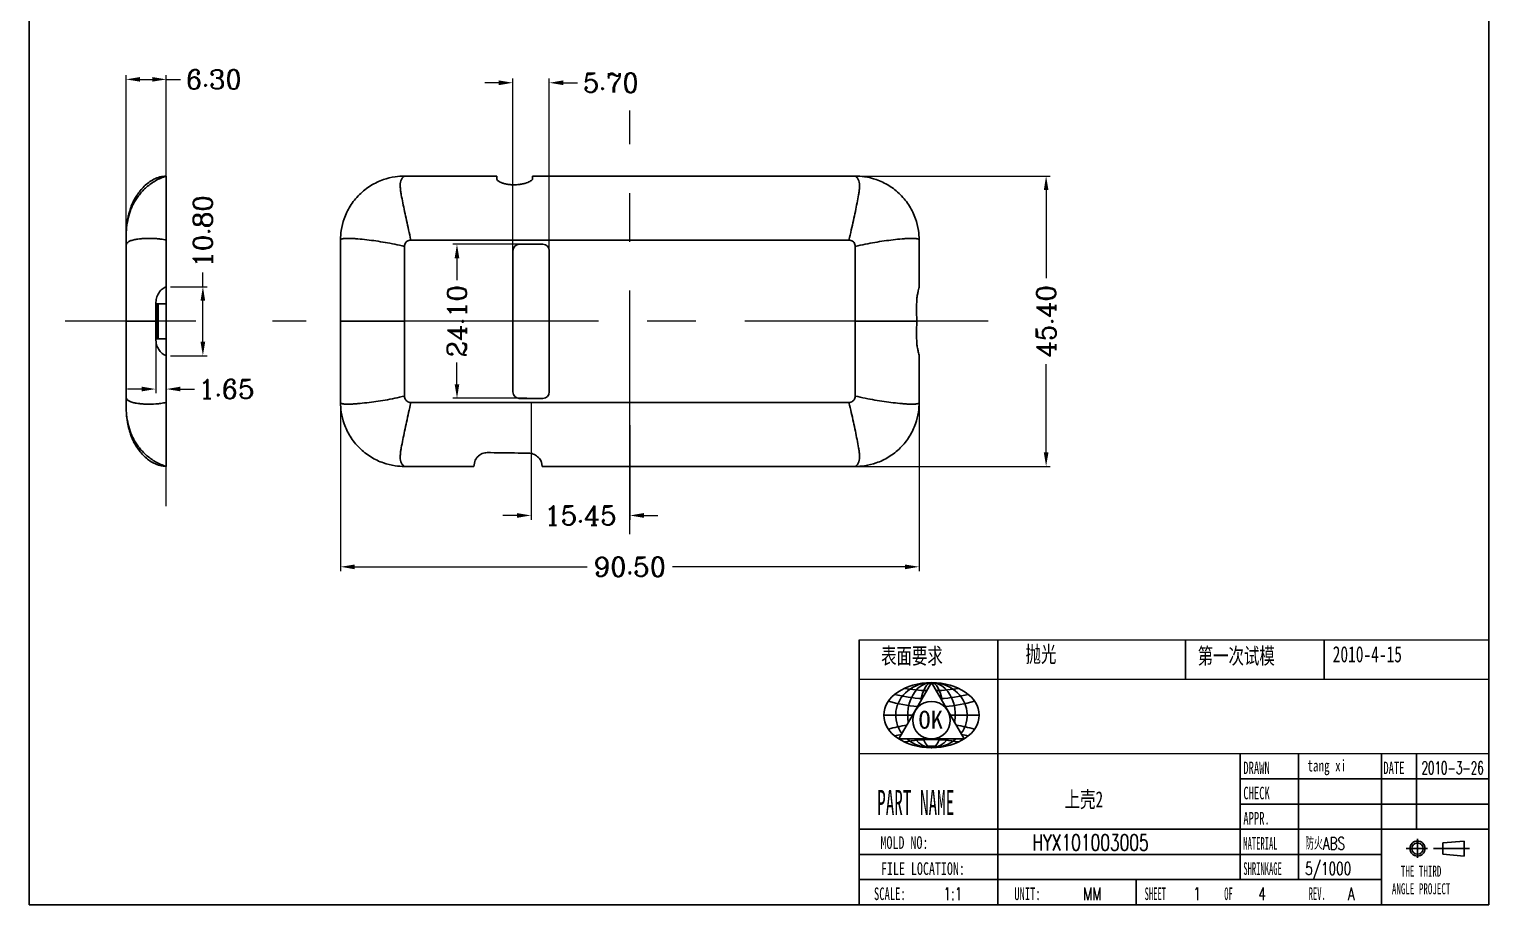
# Model space of a CAD drawing. Header units: millimetres. Extents: x -3610 to -2795, y 672 to 1276.
# Drawn here: x -3610 to -3381.8, y 990.6 to 1127.5 of the extents above; entities that cross this region are included whole.
import ezdxf
from ezdxf.enums import TextEntityAlignment as Align

# ---------------------------------------------------------------- set-up
doc = ezdxf.new("R2010")
doc.units = ezdxf.units.MM
doc.header["$MEASUREMENT"] = 0
doc.linetypes.add('CENTER', pattern=[50.8, 31.75, -6.35, 6.35, -6.35])
doc.layers.add('dim', color=7, linetype='Continuous')
doc.layers.add('epin', color=13, linetype='Continuous', lineweight=9)
doc.layers.add('moldbase', color=7, linetype='Continuous', lineweight=20)
doc.styles.add('CKSTANDARD', font='txt')
doc.styles.add('ROMANC', font='romanc.shx', dxfattribs={"bigfont": 'gbcbig.shx'})
doc.styles.get("Standard").update_dxf_attribs({"font": 'txt.shx', "width": 0.7, "bigfont": 'gbcbig.shx'})
doc.styles.add('style1', font='', dxfattribs={"height": 4})
doc.styles.get('style1').set_extended_font_data('SimSun')
doc.dimstyles.new('YanXiu', dxfattribs={"dimtxt": 3, "dimasz": 2.2, "dimexe": 0.66, "dimexo": 0.66, "dimgap": 0.66, "dimtad": 0, "dimzin": 1, "dimdsep": 46, "dimtxsty": 'ROMANC', "dimcen": 0, "dimclrd": 256, "dimclre": 3, "dimclrt": 3, "dimazin": 0, "dimtfac": 1, "dimtofl": 0, "dimtmove": 0, "dimatfit": 3, "dimfxl": 0, "dimlwd": 5, "dimlwe": 5, "dimarcsym": 0})

# ---------------------------------------------------------------- blocks, each defined once
blk = doc.blocks.new('*D64')
at = {"layer": 'Defpoints', "color": 0, "transparency": 16777216}
for p in [(-3561.35, 1072.25), (-3470.85, 1072.79), (-3470.85, 1043.45)]:
    blk.add_point(p, dxfattribs=at)
at = {"layer": 'dim', "color": 3, "lineweight": 5, "transparency": 16777216}
for p, q in [((-3561.35, 1071.59), (-3561.35, 1042.79)), ((-3470.85, 1072.13), (-3470.85, 1042.79))]:
    blk.add_line(p, q, dxfattribs=at)
at = {"layer": 'dim', "lineweight": 5, "transparency": 16777216}
for p, q in [((-3559.15, 1043.45), (-3522.76, 1043.45)), ((-3473.05, 1043.45), (-3509.44, 1043.45))]:
    blk.add_line(p, q, dxfattribs=at)
at = {"layer": 'dim', "transparency": 16777216}
for points in [[(-3559.15, 1043.81), (-3559.15, 1043.08), (-3561.35, 1043.45)], [(-3473.05, 1043.81), (-3473.05, 1043.08), (-3470.85, 1043.45)]]:
    blk.add_solid(points, dxfattribs=at)
at = {"layer": 'dim', "color": 3, "transparency": 16777216, "insert": (-3516.1, 1043.45), "char_height": 3, "attachment_point": 5, "style": 'ROMANC'}
blk.add_mtext('90.50', dxfattribs=at)
blk = doc.blocks.new('*D65')
at = {"layer": 'Defpoints', "color": 0, "transparency": 16777216}
for p in [(-3496.87, 1104.54), (-3451, 1104.54), (-3496.87, 1059.14)]:
    blk.add_point(p, dxfattribs=at)
at = {"layer": 'dim', "color": 3, "lineweight": 5, "transparency": 16777216}
for p, q in [((-3496.21, 1104.54), (-3450.34, 1104.54)), ((-3496.21, 1059.14), (-3450.34, 1059.14))]:
    blk.add_line(p, q, dxfattribs=at)
at = {"layer": 'dim', "lineweight": 5, "transparency": 16777216}
for p, q in [((-3451, 1102.34), (-3451, 1088.57)), ((-3451, 1061.34), (-3451, 1075.11))]:
    blk.add_line(p, q, dxfattribs=at)
at = {"layer": 'dim', "transparency": 16777216}
for points in [[(-3451.36, 1102.34), (-3450.63, 1102.34), (-3451, 1104.54)], [(-3451.36, 1061.34), (-3450.63, 1061.34), (-3451, 1059.14)]]:
    blk.add_solid(points, dxfattribs=at)
at = {"layer": 'dim', "color": 3, "transparency": 16777216, "insert": (-3451, 1081.84), "char_height": 3, "attachment_point": 5, "rotation": 90, "style": 'ROMANC'}
blk.add_mtext('45.40', dxfattribs=at)
blk = doc.blocks.new('*D66')
at = {"layer": 'Defpoints', "color": 0, "transparency": 16777216}
for p in [(-3588.59, 1119.65), (-3594.89, 1091.87), (-3588.59, 1091.87)]:
    blk.add_point(p, dxfattribs=at)
at = {"layer": 'dim', "color": 3, "lineweight": 5, "transparency": 16777216}
for p, q in [((-3594.89, 1092.53), (-3594.89, 1120.31)), ((-3588.59, 1092.53), (-3588.59, 1120.31))]:
    blk.add_line(p, q, dxfattribs=at)
at = {"layer": 'dim', "lineweight": 5, "transparency": 16777216}
for p, q in [((-3592.69, 1119.65), (-3590.79, 1119.65)), ((-3588.59, 1119.65), (-3586.39, 1119.65))]:
    blk.add_line(p, q, dxfattribs=at)
at = {"layer": 'dim', "transparency": 16777216}
for points in [[(-3592.69, 1120.02), (-3592.69, 1119.29), (-3594.89, 1119.65)], [(-3590.79, 1120.02), (-3590.79, 1119.29), (-3588.59, 1119.65)]]:
    blk.add_solid(points, dxfattribs=at)
at = {"layer": 'dim', "color": 3, "transparency": 16777216, "insert": (-3581.16, 1119.65), "char_height": 3, "attachment_point": 5, "style": 'ROMANC'}
blk.add_mtext('6.30', dxfattribs=at)
blk = doc.blocks.new('*D67')
at = {"layer": 'Defpoints', "color": 0, "transparency": 16777216}
for p in [(-3590.24, 1081.84), (-3588.59, 1078.03), (-3588.59, 1071.24)]:
    blk.add_point(p, dxfattribs=at)
at = {"layer": 'dim', "color": 3, "lineweight": 5, "transparency": 16777216}
for p, q in [((-3590.24, 1081.18), (-3590.24, 1070.58)), ((-3588.59, 1077.37), (-3588.59, 1070.58))]:
    blk.add_line(p, q, dxfattribs=at)
at = {"layer": 'dim', "lineweight": 5, "transparency": 16777216}
for p, q in [((-3592.44, 1071.24), (-3594.64, 1071.24)), ((-3586.39, 1071.24), (-3584.19, 1071.24))]:
    blk.add_line(p, q, dxfattribs=at)
at = {"layer": 'dim', "transparency": 16777216}
for points in [[(-3592.44, 1071.61), (-3592.44, 1070.88), (-3590.24, 1071.24)], [(-3586.39, 1071.61), (-3586.39, 1070.88), (-3588.59, 1071.24)]]:
    blk.add_solid(points, dxfattribs=at)
at = {"layer": 'dim', "color": 3, "transparency": 16777216, "insert": (-3579.17, 1071.24), "char_height": 3, "attachment_point": 5, "style": 'ROMANC'}
blk.add_mtext('1.65', dxfattribs=at)
blk = doc.blocks.new('*D68')
at = {"layer": 'Defpoints', "color": 0, "transparency": 16777216}
for p in [(-3588.59, 1087.24), (-3582.87, 1087.24), (-3588.59, 1076.44)]:
    blk.add_point(p, dxfattribs=at)
at = {"layer": 'dim', "lineweight": 5, "transparency": 16777216}
for p, q in [((-3582.87, 1087.24), (-3582.87, 1089.44)), ((-3582.87, 1078.64), (-3582.87, 1085.04))]:
    blk.add_line(p, q, dxfattribs=at)
at = {"layer": 'dim', "color": 3, "lineweight": 5, "transparency": 16777216}
for p, q in [((-3587.93, 1087.24), (-3582.21, 1087.24)), ((-3587.93, 1076.44), (-3582.21, 1076.44))]:
    blk.add_line(p, q, dxfattribs=at)
at = {"layer": 'dim', "transparency": 16777216}
for points in [[(-3583.24, 1085.04), (-3582.51, 1085.04), (-3582.87, 1087.24)], [(-3583.24, 1078.64), (-3582.51, 1078.64), (-3582.87, 1076.44)]]:
    blk.add_solid(points, dxfattribs=at)
at = {"layer": 'dim', "color": 3, "transparency": 16777216, "insert": (-3582.87, 1095.88), "char_height": 3, "attachment_point": 5, "rotation": 90, "style": 'ROMANC'}
blk.add_mtext('10.80', dxfattribs=at)
blk = doc.blocks.new('*D69')
at = {"layer": 'Defpoints', "color": 0, "transparency": 16777216}
for p in [(-3528.7, 1119.12), (-3534.4, 1088.75), (-3528.7, 1088.75)]:
    blk.add_point(p, dxfattribs=at)
at = {"layer": 'dim', "lineweight": 5, "transparency": 16777216}
for p, q in [((-3536.6, 1119.12), (-3538.8, 1119.12)), ((-3526.5, 1119.12), (-3524.3, 1119.12))]:
    blk.add_line(p, q, dxfattribs=at)
at = {"layer": 'dim', "color": 3, "lineweight": 5, "transparency": 16777216}
for p, q in [((-3534.4, 1089.41), (-3534.4, 1119.78)), ((-3528.7, 1089.41), (-3528.7, 1119.78))]:
    blk.add_line(p, q, dxfattribs=at)
at = {"layer": 'dim', "transparency": 16777216}
for points in [[(-3536.6, 1119.49), (-3536.6, 1118.75), (-3534.4, 1119.12)], [(-3526.5, 1119.49), (-3526.5, 1118.75), (-3528.7, 1119.12)]]:
    blk.add_solid(points, dxfattribs=at)
at = {"layer": 'dim', "color": 3, "transparency": 16777216, "insert": (-3519.07, 1119.12), "char_height": 3, "attachment_point": 5, "style": 'ROMANC'}
blk.add_mtext('5.70', dxfattribs=at)
blk = doc.blocks.new('*D70')
at = {"layer": 'Defpoints', "color": 0, "transparency": 16777216}
for p in [(-3531.55, 1093.89), (-3543.13, 1069.79), (-3531.55, 1069.79)]:
    blk.add_point(p, dxfattribs=at)
at = {"layer": 'dim', "color": 3, "lineweight": 5, "transparency": 16777216}
for p, q in [((-3532.21, 1093.89), (-3543.79, 1093.89)), ((-3532.21, 1069.79), (-3543.79, 1069.79))]:
    blk.add_line(p, q, dxfattribs=at)
at = {"layer": 'dim', "lineweight": 5, "transparency": 16777216}
for p, q in [((-3543.13, 1091.69), (-3543.13, 1088.28)), ((-3543.13, 1071.99), (-3543.13, 1075.39))]:
    blk.add_line(p, q, dxfattribs=at)
at = {"layer": 'dim', "transparency": 16777216}
for points in [[(-3543.5, 1091.69), (-3542.77, 1091.69), (-3543.13, 1093.89)], [(-3543.5, 1071.99), (-3542.77, 1071.99), (-3543.13, 1069.79)]]:
    blk.add_solid(points, dxfattribs=at)
at = {"layer": 'dim', "color": 3, "transparency": 16777216, "insert": (-3543.13, 1081.84), "char_height": 3, "attachment_point": 5, "rotation": 90, "style": 'ROMANC'}
blk.add_mtext('24.10', dxfattribs=at)
blk = doc.blocks.new('*D71')
at = {"layer": 'Defpoints', "color": 0, "transparency": 16777216}
for p in [(-3531.55, 1069.79), (-3516.1, 1066.27), (-3516.1, 1051.48)]:
    blk.add_point(p, dxfattribs=at)
at = {"layer": 'dim', "color": 3, "lineweight": 5, "transparency": 16777216}
for p, q in [((-3531.55, 1069.13), (-3531.55, 1050.82)), ((-3516.1, 1065.61), (-3516.1, 1050.82))]:
    blk.add_line(p, q, dxfattribs=at)
at = {"layer": 'dim', "lineweight": 5, "transparency": 16777216}
for p, q in [((-3533.75, 1051.48), (-3535.95, 1051.48)), ((-3513.9, 1051.48), (-3511.7, 1051.48))]:
    blk.add_line(p, q, dxfattribs=at)
at = {"layer": 'dim', "transparency": 16777216}
for points in [[(-3533.75, 1051.85), (-3533.75, 1051.11), (-3531.55, 1051.48)], [(-3513.9, 1051.85), (-3513.9, 1051.11), (-3516.1, 1051.48)]]:
    blk.add_solid(points, dxfattribs=at)
at = {"layer": 'dim', "color": 3, "transparency": 16777216, "insert": (-3523.82, 1051.48), "char_height": 3, "attachment_point": 5, "style": 'ROMANC'}
blk.add_mtext('15.45', dxfattribs=at)

msp = doc.modelspace()

# ---------------------------------------------------------------- linework, layer by layer
at = {"color": 7, "linetype": 'Continuous'}
for p, q in [((-3588.591, 1104.537), (-3588.604, 1104.537)), ((-3588.591, 1059.137), (-3588.591, 1104.537)), ((-3536.898, 1104.537), (-3551.348, 1104.537)), ((-3536.898, 1104.537), (-3536.898, 1104.062)), ((-3480.848, 1104.537), (-3531.298, 1104.537)), ((-3531.298, 1104.121), (-3531.298, 1104.537)), ((-3594.891, 1069.137), (-3594.891, 1094.537)), ((-3561.348, 1069.137), (-3561.348, 1094.537)), ((-3551.348, 1070.138), (-3551.348, 1093.537)), ((-3481.848, 1094.537), (-3550.347, 1094.537)), ((-3529.698, 1093.887), (-3533.398, 1093.887)), ((-3480.848, 1070.138), (-3480.848, 1093.537)), ((-3470.848, 1087.237), (-3470.848, 1094.537)), ((-3534.398, 1092.887), (-3534.398, 1070.787)), ((-3528.698, 1070.787), (-3528.698, 1092.887)), ((-3588.591, 1084.587), (-3590.241, 1084.587)), ((-3590.241, 1084.587), (-3590.241, 1079.087)), ((-3590.122, 1084.587), (-3590.122, 1079.087)), ((-3589.841, 1084.587), (-3589.841, 1079.087)), ((-3594.891, 1081.837), (-3590.241, 1081.837)), ((-3561.348, 1081.837), (-3551.348, 1081.837)), ((-3480.848, 1081.837), (-3471.242, 1081.837)), ((-3590.241, 1079.087), (-3588.591, 1079.087)), ((-3470.848, 1076.437), (-3470.848, 1069.137)), ((-3481.848, 1069.137), (-3550.347, 1069.137)), ((-3533.398, 1069.787), (-3529.698, 1069.787)), ((-3540.474, 1059.137), (-3540.335, 1059.926)), ((-3529.937, 1059.791), (-3529.822, 1059.137)), ((-3588.591, 1059.137), (-3588.604, 1059.138)), ((-3588.593, 1059.137), (-3588.591, 1059.137)), ((-3540.474, 1059.137), (-3551.348, 1059.137)), ((-3480.848, 1059.137), (-3529.822, 1059.137))]:
    msp.add_line(p, q, dxfattribs=at)
at = {"color": 3}
for p, q in [((-3480.21, 990.614), (-3480.21, 1032.057)), ((-3458.552, 1032.057), (-3458.552, 990.614)), ((-3407.519, 1032.057), (-3407.519, 1025.912)), ((-3420.652, 994.552), (-3420.652, 1014.241)), ((-3411.51, 1002.427), (-3411.51, 1014.241)), ((-3398.525, 1014.241), (-3398.525, 1002.427)), ((-3393.087, 1014.241), (-3393.087, 1002.427)), ((-3381.766, 1014.241), (-3381.766, 990.614)), ((-3381.766, 1010.303), (-3420.652, 1010.303)), ((-3381.766, 1006.365), (-3420.652, 1006.365)), ((-3381.766, 1002.427), (-3480.21, 1002.427)), ((-3411.51, 1002.427), (-3411.51, 994.552)), ((-3398.525, 990.614), (-3398.525, 1002.427)), ((-3398.525, 998.49), (-3480.21, 998.49)), ((-3398.525, 994.552), (-3480.21, 994.552)), ((-3381.766, 990.614), (-3480.21, 990.614))]:
    msp.add_line(p, q, dxfattribs=at)
at = {"color": 5}
for p, q in [((-3468.928, 1025.353), (-3474.02, 1016.534)), ((-3468.928, 1025.353), (-3463.836, 1016.534)), ((-3471.87, 1020.258), (-3476.387, 1020.258)), ((-3461.469, 1020.258), (-3465.986, 1020.258)), ((-3474.02, 1016.534), (-3463.836, 1016.534))]:
    msp.add_line(p, q, dxfattribs=at)
for p, q in [((-3392.922, 997.934), (-3392.922, 1000.908)), ((-3388.962, 1000.286), (-3385.612, 1000.582)), ((-3388.962, 1000.286), (-3388.962, 998.514)), ((-3385.612, 1000.582), (-3385.612, 998.219)), ((-3391.362, 999.4), (-3394.712, 999.4)), ((-3384.775, 999.4), (-3390.393, 999.4)), ((-3388.962, 998.514), (-3385.612, 998.219)), ((-3436.895, 994.552), (-3436.895, 990.614))]:
    msp.add_line(p, q)
at = {"color": 1}
msp.add_circle((-3468.928, 1019.474), 2.94, dxfattribs=at)
for radius in [1.181, 0.886]:
    msp.add_circle((-3392.922, 999.4), radius)
at = {"color": 7, "linetype": 'Continuous'}
for centre, start, end in [((-3533.398, 1092.887), 90, 180), ((-3529.698, 1092.887), 0, 90), ((-3533.398, 1070.787), 180, 270), ((-3529.698, 1070.787), 270, 0)]:
    msp.add_arc(centre, 1, start, end, dxfattribs=at)
at = {"color": 5}
for centre, start, end in [((-3468.928, 1047.398), 256.44189, 266.6282), ((-3468.928, 1048.672), 260.0636, 268.30074), ((-3468.928, 1048.672), 271.69926, 279.9364), ((-3468.928, 1047.398), 273.3718, 283.55811), ((-3468.928, 1046.105), 254.1123, 264.95476), ((-3468.928, 1046.105), 275.04524, 285.8877), ((-3468.928, 994.411), 98.98422, 105.8877), ((-3468.928, 994.411), 74.1123, 81.01578), ((-3468.928, 993.117), 100.9502, 103.55811), ((-3468.928, 991.843), 80.0636, 99.9364), ((-3468.928, 993.117), 76.44189, 79.0498), ((-3468.928, 990.806), 85.61412, 94.38588)]:
    msp.add_arc(centre, 24.593, start, end, dxfattribs=at)
msp.add_ellipse((-3468.928, 1020.258), major_axis=(7.459, 0), ratio=0.6831583, dxfattribs=at)
for major_axis, ratio, start_param, end_param in [((5.594, 0), 0.9108778, -0.6024988, 3.7440914), ((0, 5.096), 0.7318947, 4.4773946, 8.088976), ((0, 5.096), 0.3659474, -1.1298611, 1.1298611), ((5.594, 0), 0.9108778, 3.9610125, 5.4637654), ((0, 5.096), 0.7318947, 2.3902162, 3.8929691), ((0, 5.096), 0.3659474, 2.3902162, 3.8929691)]:
    msp.add_ellipse((-3468.928, 1020.258), major_axis=major_axis, ratio=ratio, start_param=start_param, end_param=end_param, dxfattribs=at)
at = {"color": 7, "linetype": 'Continuous'}
for points in [[(-3594.891, 1094.537), (-3594.877, 1095.334), (-3594.832, 1096.109), (-3594.631, 1097.596), (-3594.251, 1099.005), (-3593.983, 1099.682), (-3593.655, 1100.341), (-3593.264, 1100.984), (-3592.806, 1101.61), (-3592.28, 1102.219), (-3591.683, 1102.798), (-3590.267, 1103.812), (-3589.455, 1104.217), (-3589.028, 1104.389), (-3588.591, 1104.537)], [(-3588.604, 1104.537), (-3589.593, 1104.39), (-3590.534, 1104.031), (-3591.345, 1103.529), (-3592.039, 1102.934), (-3592.661, 1102.251), (-3593.193, 1101.529), (-3593.61, 1100.831), (-3593.941, 1100.146), (-3594.205, 1099.465), (-3594.415, 1098.78), (-3594.58, 1098.08), (-3594.705, 1097.37), (-3594.794, 1096.649), (-3594.853, 1095.911), (-3594.884, 1095.15), (-3594.891, 1094.537)], [(-3551.348, 1104.537), (-3552.808, 1104.43), (-3554.636, 1103.981), (-3556.589, 1103.054), (-3558.398, 1101.629), (-3559.835, 1099.825), (-3560.777, 1097.868), (-3561.237, 1096.023), (-3561.348, 1094.537)], [(-3550.348, 1094.537), (-3550.7, 1096.109), (-3551.023, 1097.596), (-3551.321, 1099.005), (-3551.598, 1100.341), (-3551.848, 1101.61), (-3551.944, 1102.219), (-3551.978, 1102.513), (-3551.999, 1102.798), (-3551.995, 1103.334), (-3551.905, 1103.812), (-3551.819, 1104.024), (-3551.699, 1104.217), (-3551.543, 1104.389), (-3551.348, 1104.537)], [(-3536.898, 1104.062), (-3536.844, 1103.923), (-3536.677, 1103.766), (-3536.402, 1103.603), (-3536.025, 1103.449), (-3535.551, 1103.316), (-3534.981, 1103.218), (-3534.322, 1103.174), (-3533.635, 1103.195), (-3533.02, 1103.275), (-3532.501, 1103.394), (-3532.073, 1103.539), (-3531.737, 1103.693), (-3531.494, 1103.848), (-3531.348, 1103.992), (-3531.298, 1104.121)], [(-3481.848, 1094.537), (-3481.461, 1096.109), (-3481.128, 1097.596), (-3480.833, 1099.005), (-3480.563, 1100.341), (-3480.319, 1101.61), (-3480.227, 1102.219), (-3480.195, 1102.513), (-3480.176, 1102.798), (-3480.185, 1103.334), (-3480.282, 1103.812), (-3480.372, 1104.024), (-3480.494, 1104.217), (-3480.653, 1104.389), (-3480.848, 1104.537)], [(-3470.848, 1094.537), (-3470.959, 1096.023), (-3471.419, 1097.868), (-3472.361, 1099.825), (-3473.798, 1101.629), (-3475.607, 1103.054), (-3477.56, 1103.981), (-3479.387, 1104.43), (-3480.848, 1104.537)], [(-3594.891, 1093.537), (-3594.877, 1093.714), (-3594.832, 1093.877), (-3594.751, 1094.025), (-3594.629, 1094.16), (-3594.463, 1094.282), (-3594.247, 1094.391), (-3593.976, 1094.488), (-3593.645, 1094.573), (-3593.407, 1094.621)], [(-3593.407, 1094.621), (-3593.25, 1094.648), (-3592.788, 1094.711), (-3592.259, 1094.763), (-3591.661, 1094.795), (-3590.25, 1094.762), (-3589.674, 1094.707)], [(-3589.674, 1094.707), (-3589.445, 1094.678), (-3588.591, 1094.537)], [(-3560.411, 1094.798), (-3560.44, 1094.798), (-3560.674, 1094.785), (-3560.88, 1094.762), (-3561.054, 1094.727), (-3561.193, 1094.678), (-3561.291, 1094.615), (-3561.325, 1094.578), (-3561.348, 1094.537)], [(-3551.348, 1093.537), (-3552.87, 1093.877), (-3554.358, 1094.16), (-3557.244, 1094.573), (-3558.635, 1094.711), (-3558.969, 1094.739), (-3559.293, 1094.763), (-3559.604, 1094.782), (-3559.901, 1094.795), (-3560.411, 1094.798)], [(-3550.347, 1094.537), (-3550.659, 1094.488), (-3550.937, 1094.346), (-3551.157, 1094.126), (-3551.299, 1093.847), (-3551.348, 1093.537)], [(-3480.848, 1093.537), (-3480.897, 1093.848), (-3481.039, 1094.126), (-3481.259, 1094.346), (-3481.538, 1094.488), (-3481.848, 1094.537)], [(-3480.848, 1093.537), (-3479.274, 1093.877), (-3477.771, 1094.16), (-3476.321, 1094.391), (-3474.905, 1094.573), (-3473.525, 1094.711), (-3472.874, 1094.763), (-3472.565, 1094.782), (-3472.271, 1094.795), (-3471.785, 1094.799)], [(-3471.785, 1094.799), (-3471.74, 1094.798), (-3471.51, 1094.785), (-3471.307, 1094.762), (-3471.137, 1094.727), (-3471.001, 1094.678), (-3470.904, 1094.615), (-3470.871, 1094.578), (-3470.848, 1094.537)], [(-3588.591, 1087.237), (-3589.252, 1086.864), (-3589.782, 1086.252), (-3590.123, 1085.466), (-3590.241, 1084.587)], [(-3470.848, 1087.237), (-3470.897, 1086.999), (-3470.993, 1086.596), (-3471.113, 1086.025), (-3471.21, 1085.329), (-3471.245, 1084.587)], [(-3471.245, 1084.587), (-3471.244, 1083.646), (-3471.243, 1082.729), (-3471.242, 1081.837)], [(-3471.242, 1081.837), (-3471.243, 1080.945), (-3471.244, 1080.028), (-3471.245, 1079.087)], [(-3588.591, 1076.437), (-3589.252, 1076.81), (-3589.782, 1077.422), (-3590.123, 1078.208), (-3590.241, 1079.087)], [(-3470.848, 1076.437), (-3470.897, 1076.676), (-3470.993, 1077.078), (-3471.113, 1077.649), (-3471.21, 1078.345), (-3471.245, 1079.087)], [(-3594.891, 1070.137), (-3594.877, 1069.96), (-3594.832, 1069.798), (-3594.751, 1069.649), (-3594.629, 1069.514), (-3594.463, 1069.392), (-3594.247, 1069.283), (-3593.976, 1069.186), (-3593.645, 1069.101), (-3593.407, 1069.053)], [(-3594.891, 1069.137), (-3594.877, 1068.34), (-3594.832, 1067.565), (-3594.631, 1066.078), (-3594.251, 1064.669), (-3593.983, 1063.992), (-3593.655, 1063.333), (-3593.264, 1062.69), (-3592.806, 1062.064), (-3592.28, 1061.455), (-3591.683, 1060.876), (-3590.267, 1059.862), (-3589.455, 1059.457), (-3589.028, 1059.285), (-3588.591, 1059.137)], [(-3594.891, 1069.137), (-3594.884, 1068.524), (-3594.853, 1067.763), (-3594.794, 1067.025), (-3594.705, 1066.304), (-3594.58, 1065.594), (-3594.415, 1064.894), (-3594.205, 1064.209), (-3593.941, 1063.529), (-3593.61, 1062.843), (-3593.193, 1062.145), (-3592.661, 1061.423), (-3592.039, 1060.74), (-3591.345, 1060.145), (-3590.534, 1059.643), (-3589.593, 1059.284), (-3588.604, 1059.138)], [(-3593.407, 1069.053), (-3593.25, 1069.026), (-3592.788, 1068.963), (-3592.259, 1068.911), (-3591.661, 1068.879), (-3590.25, 1068.912), (-3589.674, 1068.967)], [(-3589.674, 1068.967), (-3589.445, 1068.996), (-3588.591, 1069.137)], [(-3560.411, 1068.876), (-3560.44, 1068.876), (-3560.674, 1068.889), (-3560.88, 1068.912), (-3561.054, 1068.947), (-3561.193, 1068.996), (-3561.291, 1069.059), (-3561.325, 1069.096), (-3561.348, 1069.137)], [(-3551.348, 1059.137), (-3552.808, 1059.244), (-3554.636, 1059.693), (-3556.589, 1060.62), (-3558.398, 1062.045), (-3559.835, 1063.849), (-3560.777, 1065.807), (-3561.237, 1067.651), (-3561.348, 1069.137)], [(-3551.348, 1070.137), (-3552.87, 1069.798), (-3554.358, 1069.514), (-3557.244, 1069.101), (-3558.635, 1068.963), (-3558.969, 1068.935), (-3559.293, 1068.911), (-3559.604, 1068.892), (-3559.901, 1068.879), (-3560.411, 1068.876)], [(-3550.348, 1069.137), (-3550.7, 1067.565), (-3551.023, 1066.078), (-3551.321, 1064.669), (-3551.598, 1063.333), (-3551.848, 1062.064), (-3551.944, 1061.455), (-3551.978, 1061.161), (-3551.999, 1060.876), (-3551.995, 1060.34), (-3551.905, 1059.863), (-3551.819, 1059.65), (-3551.699, 1059.457), (-3551.543, 1059.285), (-3551.348, 1059.137)], [(-3550.347, 1069.137), (-3550.658, 1069.186), (-3550.936, 1069.328), (-3551.157, 1069.549), (-3551.299, 1069.827), (-3551.348, 1070.138)], [(-3480.848, 1070.138), (-3480.897, 1069.827), (-3481.039, 1069.549), (-3481.26, 1069.328), (-3481.538, 1069.186), (-3481.848, 1069.137)], [(-3481.848, 1069.137), (-3481.461, 1067.565), (-3481.128, 1066.078), (-3480.833, 1064.669), (-3480.563, 1063.333), (-3480.319, 1062.064), (-3480.227, 1061.455), (-3480.195, 1061.161), (-3480.176, 1060.876), (-3480.185, 1060.34), (-3480.282, 1059.862), (-3480.372, 1059.65), (-3480.494, 1059.457), (-3480.653, 1059.285), (-3480.848, 1059.137)], [(-3480.848, 1070.137), (-3479.274, 1069.798), (-3477.771, 1069.514), (-3476.321, 1069.283), (-3474.905, 1069.101), (-3473.525, 1068.963), (-3472.874, 1068.911), (-3472.565, 1068.892), (-3472.271, 1068.879), (-3471.785, 1068.875)], [(-3470.848, 1069.137), (-3470.959, 1067.651), (-3471.419, 1065.807), (-3472.361, 1063.849), (-3473.798, 1062.045), (-3475.607, 1060.62), (-3477.56, 1059.693), (-3479.387, 1059.244), (-3480.848, 1059.137)], [(-3471.785, 1068.875), (-3471.74, 1068.876), (-3471.51, 1068.889), (-3471.307, 1068.912), (-3471.137, 1068.947), (-3471.001, 1068.996), (-3470.904, 1069.059), (-3470.871, 1069.096), (-3470.848, 1069.137)], [(-3540.335, 1059.926), (-3540.205, 1060.261), (-3539.938, 1060.614), (-3539.588, 1060.917), (-3539.196, 1061.139), (-3538.79, 1061.268), (-3538.398, 1061.304)], [(-3538.398, 1061.304), (-3536.283, 1061.274), (-3534.115, 1061.246), (-3531.898, 1061.222)], [(-3531.898, 1061.222), (-3531.543, 1061.184), (-3531.195, 1061.078), (-3530.852, 1060.903), (-3530.525, 1060.662), (-3530.24, 1060.37), (-3530.035, 1060.062), (-3529.937, 1059.791)]]:
    msp.add_spline(points, degree=3, dxfattribs=at)
at = {"layer": 'dim', "color": 3}
for p, q in [((-3610.034, 1276.168), (-3610.034, 990.614)), ((-3381.766, 990.614), (-3381.766, 1276.168)), ((-3610.034, 990.614), (-3381.766, 990.614))]:
    msp.add_line(p, q, dxfattribs=at)
at = {"layer": 'dim', "linetype": 'ByBlock', "lineweight": -3}
msp.add_line((-3429.177, 1032.057), (-3429.177, 1025.912), dxfattribs=at)
at = {"layer": 'epin'}
for p, q in [((-3480.21, 1032.057), (-3381.766, 1032.057)), ((-3480.21, 1025.912), (-3381.766, 1025.912))]:
    msp.add_line(p, q, dxfattribs=at)
msp.add_lwpolyline([(-3480.21, 1014.241), (-3381.766, 1014.241), (-3381.766, 990.614), (-3480.21, 990.614)], dxfattribs=at)
at = {"layer": 'moldbase', "color": 1, "linetype": 'CENTER', "ltscale": 1.2}
for p, q in [((-3516.098, 1048.547), (-3516.098, 1114.797)), ((-3588.591, 1052.935), (-3588.591, 1112.411)), ((-3583.978, 1081.837), (-3604.431, 1081.837)), ((-3460.039, 1081.837), (-3571.975, 1081.837))]:
    msp.add_line(p, q, dxfattribs=at)

# ---------------------------------------------------------------- texts
at = {"color": 1, "style": 'style1'}
msp.add_text('OK', height=2.8161, dxfattribs=at).set_placement((-3470.965, 1018.134))
at = {"color": 3, "style": 'CKSTANDARD'}
for s, height, width, p in [('DRAWN', 1.9689, 0.618, (-3420.159, 1011.041)), ('DATE', 1.9689, 0.618, (-3398.261, 1011.04)), ('CHECK', 1.9689, 0.618, (-3420.159, 1007.103)), ('PART NAME', 3.9377, 0.5, (-3477.418, 1004.642)), ('APPR.', 1.9689, 0.618, (-3420.159, 1003.166)), ('MOLD NO:', 1.9689, 0.7, (-3476.903, 999.357)), ('MATERIAL', 1.9689, 0.5, (-3420.159, 999.228)), ('FILE LOCATION:', 1.96887, 0.7, (-3476.825, 995.29)), ('SHRINKAGE', 1.9689, 0.5, (-3420.159, 995.29)), ('  THE THIRD', 1.72276, 0.6, (-3396.921, 995.012)), ('SCALE:', 1.9689, 0.618, (-3477.92, 991.355)), ('UNIT:', 1.9689, 0.618, (-3455.985, 991.355)), ('SHEET', 1.9689, 0.5, (-3435.596, 991.353)), ('OF', 1.9689, 0.5, (-3423.143, 991.353)), ('REV.', 1.9689, 0.5, (-3409.938, 991.385)), ('ANGLE PROJECT', 1.72276, 0.6, (-3396.921, 992.255))]:
    msp.add_text(s, height=height, dxfattribs=dict(at, width=width)).set_placement(p)
at = {"attachment_point": 1}
for s, insert, char_height, width in [('{\\fￋￎￌ￥|b0|i0|c134|p54;表面要求}', (-3476.805, 1030.786), 2.52533, 47.75874), ('{\\fSimSun|b0|i0|c134|p54;抛光}', (-3454.21, 1031.049), 2.52533, 47.75879), ('{\\fￋￎￌ￥|b0|i0|c134|p54;第一次试模}', (-3427.291, 1030.786), 2.52533, 47.75874), ('{\\fSimSun|b0|i0|c134|p54;2010-4-15}', (-3406.175, 1031.049), 2.52533, 47.75879), ('{\\fKaiTi_GB2312|b0|i0|c134|p49;tang xi}', (-3410.127, 1013.277), 1.81824, 34.38629), ('{\\fSimSun|b0|i0|c134|p54;上壳2}', (-3448.1, 1008.359), 2.52533, 47.75879), ('HYX101003005', (-3453.136, 1001.61), 2.52533, 47.75873)]:
    msp.add_mtext(s, dxfattribs=dict(at, insert=insert, char_height=char_height, width=width))
for tag, text, height, width, p in [('2010-3-26', '', 1.969, 0.6, (-3387.427, 1011.041)), ('1:1', '1:1', 1.9689, 0.7, (-3465.579, 991.353)), ('MM', 'MM', 1.9689, 0.7, (-3443.791, 991.353)), ('1', '1', 1.969, 0.7, (-3427.4, 991.353)), ('4', '1', 1.969, 0.7, (-3417.209, 991.353)), ('A', 'A', 1.969, 0.7, (-3403.31, 991.353))]:
    msp.add_attdef(tag, text=text, height=height, dxfattribs=dict(width=width)).set_placement(p, align=Align.CENTER)
at = {"width": 0.7}
for tag, p in [('防火ABS', (-3410.49, 999.228)), ('5/1000', (-3410.49, 995.29))]:
    msp.add_attdef(tag, p, ' ', height=1.969, dxfattribs=at)

# ---------------------------------------------------------------- dimensions: what is measured, and where the dimension line sits
at = {"layer": 'dim', "color": 3}
for base, p1, p2, picture, middle in [((-3588.591, 1119.652), (-3594.891, 1091.87), (-3588.591, 1091.87), '*D66', (-3581.159, 1119.652)), ((-3528.698, 1119.121), (-3534.398, 1088.748), (-3528.698, 1088.748), '*D69', (-3519.067, 1119.121)), ((-3588.591, 1071.243), (-3590.241, 1081.837), (-3588.591, 1078.034), '*D67', (-3579.174, 1071.243)), ((-3470.848, 1043.447), (-3561.348, 1072.253), (-3470.848, 1072.787), '*D64', (-3516.098, 1043.447)), ((-3516.098, 1051.48), (-3531.548, 1069.787), (-3516.098, 1066.267), '*D71', (-3523.823, 1051.48))]:
    dim = msp.add_linear_dim(base=base, p1=p1, p2=p2, dimstyle='YanXiu', dxfattribs=at)
    dim.commit()
    dim.dimension.update_dxf_attribs({"geometry": picture, "text_midpoint": middle})
for base, p1, p2, picture, middle in [((-3450.995, 1104.537), (-3496.87, 1059.137), (-3496.87, 1104.537), '*D65', (-3450.995, 1081.837)), ((-3582.873, 1087.237), (-3588.591, 1076.437), (-3588.591, 1087.237), '*D68', (-3582.873, 1095.883)), ((-3543.133, 1069.787), (-3531.548, 1093.887), (-3531.548, 1069.787), '*D70', (-3543.133, 1081.837))]:
    dim = msp.add_linear_dim(base=base, p1=p1, p2=p2, angle=90, dimstyle='YanXiu', dxfattribs=at)
    dim.commit()
    dim.dimension.update_dxf_attribs({"geometry": picture, "text_midpoint": middle})

doc.saveas('drawing.dxf')
